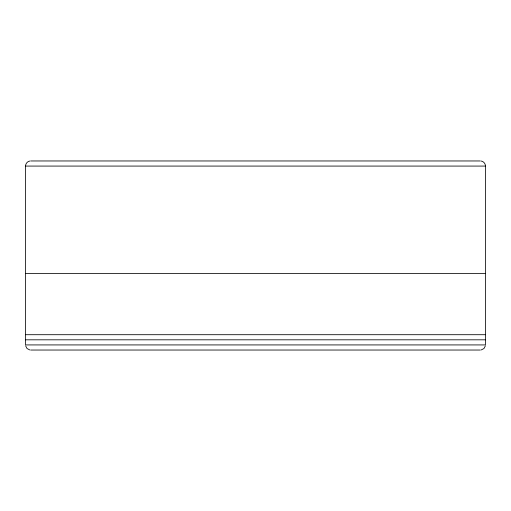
<?xml version="1.0" encoding="UTF-8"?>
<svg xmlns="http://www.w3.org/2000/svg" width="511" height="511" viewBox="0 0 511 511"><rect width="100%" height="100%" fill="white"/><g stroke="black" fill="none" stroke-linecap="round" stroke-linejoin="round"><path stroke-width="0.77" d="M481.202 161.048C483.585 161.412 485.482 163.661 485.437 166.075L485.437 344.925L25.55 344.925L25.563 166.075C25.518 163.661 27.415 161.412 29.798 161.048M485.367 345.858L483.955 348.54L481.202 349.952M30.66 160.965L480.34 160.965M25.55 166.075L485.45 166.075M25.55 273.385L485.45 273.385M25.55 334.705L485.45 334.705M25.55 339.815L485.45 339.815M29.798 349.952L27.045 348.54L25.633 345.858M30.66 350.035L480.34 350.035"/></g></svg>
